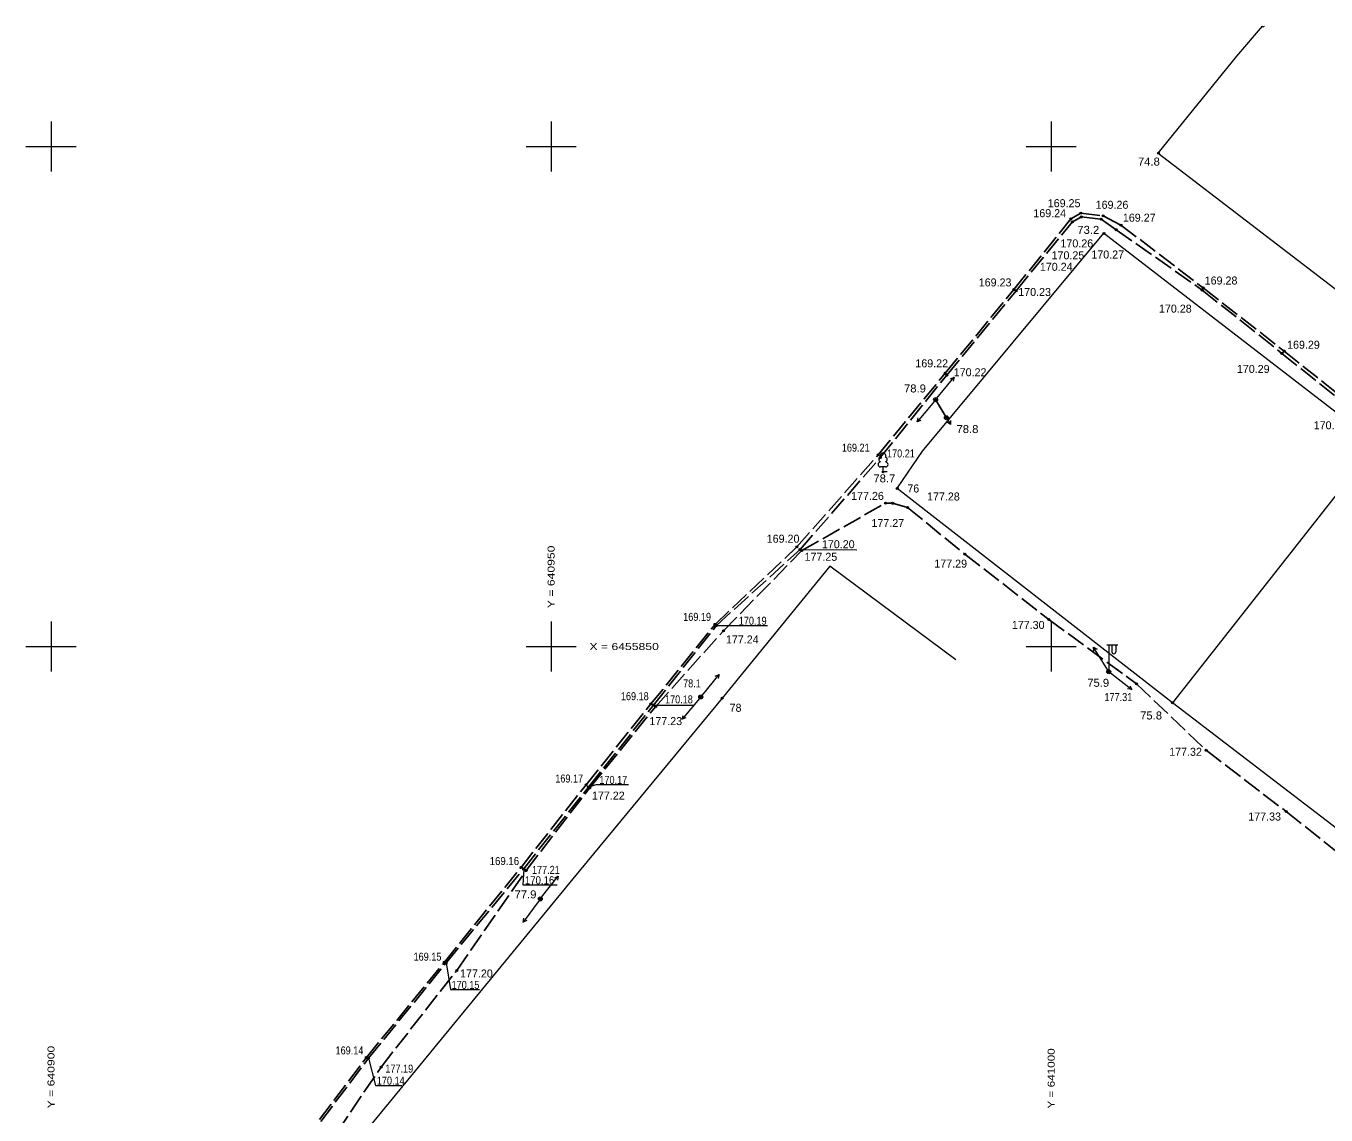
# Model space of a CAD drawing. Extents: x 640848 to 641163, y 6455598 to 6455912.
# Drawn here: x 640897.5 to 641027.5, y 6455803.2 to 6455912 of the extents above; entities that cross this region are included whole.
import ezdxf

# ---------------------------------------------------------------- set-up
doc = ezdxf.new("R2010")
doc.units = 0
doc.header["$LTSCALE"] = 0.32
doc.header["$PDMODE"] = 32
doc.header["$PDSIZE"] = 0.16
doc.linetypes.add('LONG_DASHED', pattern=[7.5, 6, -1.5])
for name, color, linetype, lineweight in [('10', 7, 'Continuous', 13), ('11', 7, 'Continuous', 13), ('12', 7, 'Continuous', 13), ('21', 7, 'Continuous', 13), ('28', 7, 'Continuous', 13), ('49', 7, 'Continuous', 13), ('54', 7, 'Continuous', 13), ('57', 7, 'Continuous', 13), ('61', 7, 'Continuous', 13)]:
    doc.layers.add(name, color=color, linetype=linetype, lineweight=lineweight)
doc.layers.add('62', color=7, linetype='Continuous')

msp = doc.modelspace()

# ---------------------------------------------------------------- hatches: boundary and pattern name
at = {"layer": '54'}
for points in [[(641010.83, 6455899.31, 1), (641010.63, 6455899.31, 1)], [(641002.08, 6455892.76, 1), (641001.88, 6455892.76, 1)], [(641002.22, 6455892.46, 1), (641002.02, 6455892.46, 1)], [(641003.06, 6455893.33, 1), (641002.86, 6455893.33, 1)], [(641003.12, 6455892.94, 1), (641002.92, 6455892.94, 1)], [(641005.1, 6455892.73, 1), (641004.9, 6455892.73, 1)], [(641005.3, 6455893.06, 1), (641005.1, 6455893.06, 1)], [(641005.38, 6455891.29, 1), (641005.18, 6455891.29, 1)], [(641006.6, 6455891.67, 1), (641006.4, 6455891.67, 1)], [(641007.08, 6455892.13, 1), (641006.88, 6455892.13, 1)], [(641015.31, 6455885.85, 1), (641015.11, 6455885.85, 1)], [(640996.38, 6455885.69, 1), (640996.18, 6455885.69, 1)], [(640996.59, 6455885.56, 1), (640996.39, 6455885.56, 1)], [(641015.21, 6455885.63, 1), (641015.01, 6455885.63, 1)], [(641023.18, 6455879.31, 1), (641022.98, 6455879.31, 1)], [(641023.39, 6455879.54, 1), (641023.19, 6455879.54, 1)], [(640989.51, 6455877.33, 1), (640989.31, 6455877.33, 1)], [(640989.67, 6455877.13, 1), (640989.47, 6455877.13, 1)], [(640988.5, 6455874.69, 1), (640988.4, 6455874.69, 1)], [(640989.58, 6455872.87, 1), (640989.48, 6455872.87, 1)], [(640982.8, 6455869.16, 1), (640982.6, 6455869.16, 1)], [(640983.02, 6455868.89, 1), (640982.82, 6455868.89, 1)], [(640983.24, 6455867.45, 1), (640983.14, 6455867.45, 1)], [(640984.72, 6455865.8, 1), (640984.52, 6455865.8, 1)], [(640983.54, 6455864.34, 1), (640983.34, 6455864.34, 1)], [(640984.25, 6455864.32, 1), (640984.05, 6455864.32, 1)], [(640985.73, 6455863.9, 1), (640985.53, 6455863.9, 1)], [(640974.68, 6455859.96, 1), (640974.48, 6455859.96, 1)], [(640974.99, 6455859.69, 1), (640974.79, 6455859.69, 1)], [(640975.18, 6455859.6, 1), (640974.98, 6455859.6, 1)], [(640991.47, 6455859.24, 1), (640991.27, 6455859.24, 1)], [(640966.49, 6455852.22, 1), (640966.29, 6455852.22, 1)], [(640966.63, 6455852.1, 1), (640966.43, 6455852.1, 1)], [(640999.86, 6455852.71, 1), (640999.66, 6455852.71, 1)], [(640967.33, 6455851.57, 1), (640967.13, 6455851.57, 1)], [(641005.86, 6455847.48, 1), (641005.66, 6455847.48, 1)], [(641008.64, 6455846.28, 1), (641008.44, 6455846.28, 1)], [(640960.09, 6455844.26, 1), (640959.89, 6455844.26, 1)], [(640965.06, 6455844.96, 1), (640964.86, 6455844.96, 1)], [(640967.2, 6455844.85, 1), (640967, 6455844.85, 1)], [(641012.24, 6455844.39, 1), (641012.04, 6455844.39, 1)], [(640960.35, 6455844.14, 1), (640960.15, 6455844.14, 1)], [(640960.56, 6455844.02, 1), (640960.36, 6455844.02, 1)], [(641015.59, 6455839.63, 1), (641015.39, 6455839.63, 1)], [(640953.6, 6455836.19, 1), (640953.4, 6455836.19, 1)], [(640953.84, 6455835.96, 1), (640953.64, 6455835.96, 1)], [(640953.98, 6455835.89, 1), (640953.78, 6455835.89, 1)], [(641023.61, 6455833.5, 1), (641023.41, 6455833.5, 1)], [(640947.1, 6455827.93, 1), (640946.9, 6455827.93, 1)], [(640947.36, 6455827.79, 1), (640947.16, 6455827.79, 1)], [(640947.61, 6455827.63, 1), (640947.41, 6455827.63, 1)], [(640949.02, 6455824.78, 1), (640948.82, 6455824.78, 1)], [(640939.43, 6455818.45, 1), (640939.23, 6455818.45, 1)], [(640939.6, 6455818.37, 1), (640939.4, 6455818.37, 1)], [(640940.67, 6455817.63, 1), (640940.47, 6455817.63, 1)], [(640931.63, 6455808.92, 1), (640931.43, 6455808.92, 1)], [(640931.85, 6455808.85, 1), (640931.65, 6455808.85, 1)], [(640933.1, 6455807.97, 1), (640932.9, 6455807.97, 1)]]:
    msp.add_hatch(color=256, dxfattribs=at).paths.add_polyline_path(points)

# ---------------------------------------------------------------- linework, layer by layer
at = {"layer": '10'}
for p, q in [((640982.94, 6455868.48), (640982.94, 6455868.45)), ((640983.44, 6455867.95), (640982.94, 6455867.95)), ((640983.44, 6455868.48), (640983.44, 6455868.45))]:
    msp.add_line(p, q, dxfattribs=at)
msp.add_lwpolyline([(640983.59, 6455867.45), (640983.19, 6455867.45), (640983.19, 6455867.95)], dxfattribs=at)
for centre, radius, start, end in [((640983.19, 6455869.05), 0.292, 332.5799, 207.4201), ((640982.94, 6455868.2), 0.25, 90, 270), ((640982.99, 6455868.7), 0.224, 105.2441, 257.079), ((640983.39, 6455868.7), 0.224, 282.921, 74.7559), ((640983.44, 6455868.2), 0.25, 270, 90)]:
    msp.add_arc(centre, radius, start, end, dxfattribs=at)
at = {"layer": '11'}
for p, q in [((641005.56, 6455850.18), (641006.66, 6455850.18)), ((641005.76, 6455850.18), (641005.76, 6455847.68)), ((641006.06, 6455850.18), (641006.06, 6455849.48)), ((641006.46, 6455850.18), (641006.46, 6455849.48))]:
    msp.add_line(p, q, dxfattribs=at)
msp.add_circle((641005.76, 6455847.48), 0.2, dxfattribs=at)
msp.add_arc((641006.26, 6455849.48), 0.2, 179.9393, 0.0607, dxfattribs=at)
at = {"layer": '12'}
for p, q in [((640988.58, 6455874.84), (640990.29, 6455876.93)), ((640988.32, 6455874.54), (640986.61, 6455872.45)), ((640989.53, 6455872.87), (640988.45, 6455874.69)), ((640988.55, 6455874.52), (640989.95, 6455872.21)), ((641005.66, 6455847.65), (641004.25, 6455849.95)), ((640965.09, 6455845.12), (640966.79, 6455847.21)), ((641005.92, 6455847.36), (641008.06, 6455845.71)), ((640964.83, 6455844.8), (640963.11, 6455842.73)), ((640949.04, 6455824.94), (640950.72, 6455827.05)), ((640948.81, 6455824.62), (640947.2, 6455822.45))]:
    msp.add_line(p, q, dxfattribs=at)
for points in [[(640989.92, 6455876.77), (640990.29, 6455876.93), (640990.19, 6455876.53)], [(640986.98, 6455872.61), (640986.61, 6455872.45), (640986.71, 6455872.85)], [(640989.92, 6455872.61), (640989.95, 6455872.21), (640989.6, 6455872.44)], [(641004.28, 6455849.55), (641004.25, 6455849.95), (641004.59, 6455849.73)], [(640966.42, 6455847.05), (640966.79, 6455847.21), (640966.69, 6455846.81)], [(641007.88, 6455846.07), (641008.06, 6455845.71), (641007.65, 6455845.79)], [(640963.48, 6455842.88), (640963.11, 6455842.73), (640963.21, 6455843.12)], [(640950.36, 6455826.88), (640950.72, 6455827.05), (640950.63, 6455826.65)], [(640947.56, 6455822.63), (640947.2, 6455822.45), (640947.28, 6455822.85)]]:
    msp.add_lwpolyline(points, dxfattribs=at)
for centre in [(640988.45, 6455874.69), (640988.45, 6455874.69), (640988.45, 6455874.69), (640989.53, 6455872.87), (641005.76, 6455847.48), (641005.76, 6455847.48), (640964.96, 6455844.96), (640964.96, 6455844.96), (640948.92, 6455824.78), (640948.92, 6455824.78)]:
    msp.add_circle(centre, 0.2, dxfattribs=at)
at = {"layer": '21', "linetype": 'LONG_DASHED', "lineweight": 25}
for points in [[(640925.4, 6455800.81), (640931.53, 6455808.92), (640939.33, 6455818.45), (640947, 6455827.93), (640953.5, 6455836.19), (640959.99, 6455844.26), (640966.39, 6455852.22), (640974.58, 6455859.96), (640982.7, 6455869.16), (640989.41, 6455877.33), (640996.28, 6455885.69), (641001.98, 6455892.76), (641002.96, 6455893.33), (641005.2, 6455893.06), (641006.98, 6455892.13), (641015.21, 6455885.85), (641023.29, 6455879.54), (641030.74, 6455873.6)], [(640925.53, 6455800.61), (640931.75, 6455808.85), (640939.5, 6455818.37), (640947.26, 6455827.79), (640953.74, 6455835.96), (640960.25, 6455844.14), (640966.53, 6455852.1), (640974.89, 6455859.69), (640982.92, 6455868.89), (640989.57, 6455877.13), (640996.49, 6455885.56), (641002.12, 6455892.46), (641003.02, 6455892.94), (641005, 6455892.73), (641006.5, 6455891.67), (641015.11, 6455885.63), (641023.08, 6455879.31), (641030.55, 6455873.33)], [(640927.26, 6455799.48), (640933, 6455807.97), (640940.57, 6455817.63), (640947.51, 6455827.63), (640953.88, 6455835.89), (640960.46, 6455844.02), (640967.23, 6455851.57), (640975.08, 6455859.6), (640983.44, 6455864.34), (640984.15, 6455864.32), (640985.63, 6455863.9), (640991.37, 6455859.24), (640999.76, 6455852.71), (641008.54, 6455846.28), (641015.49, 6455839.63), (641023.51, 6455833.5), (641032.31, 6455826.5)]]:
    msp.add_lwpolyline(points, dxfattribs=at)
at = {"layer": '28'}
for p, q in [((641010.69, 6455899.33), (641030.46, 6455884.16)), ((641032.51, 6455870.29), (641012.14, 6455844.39))]:
    msp.add_line(p, q, dxfattribs=at)
for points in [[(641010.69, 6455899.33), (641018.58, 6455909.01), (641021.13, 6455912.03)], [(641005.24, 6455891.31), (640987.12, 6455869.52), (640984.61, 6455865.87)], [(641087.59, 6455828.06), (641067.38, 6455843.86), (641050.19, 6455857.28), (641043.79, 6455861.93), (641043.38, 6455861.67), (641032.56, 6455870.25), (641005.24, 6455891.31)], [(641064.5, 6455804.45), (641046.91, 6455817.68), (641029.62, 6455830.97), (641012.14, 6455844.39), (640984.62, 6455865.8)], [(640990.48, 6455848.66), (640977.87, 6455858.03), (640967.1, 6455844.85), (640952.16, 6455826.77), (640929.22, 6455798.84), (640923, 6455791.96)]]:
    msp.add_lwpolyline(points, dxfattribs=at)
msp.add_arc((641021.2, 6455912.11), 0.148, 212.7548, 327.2452, dxfattribs=at)
at = {"layer": '54'}
for centre, radius in [((641010.73, 6455899.31), 0.1), ((641001.98, 6455892.76), 0.1), ((641002.12, 6455892.46), 0.1), ((641002.96, 6455893.33), 0.1), ((641003.02, 6455892.94), 0.1), ((641005, 6455892.73), 0.1), ((641005.2, 6455893.06), 0.1), ((641005.28, 6455891.29), 0.1), ((641006.5, 6455891.67), 0.1), ((641006.98, 6455892.13), 0.1), ((641015.21, 6455885.85), 0.1), ((640996.28, 6455885.69), 0.1), ((640996.49, 6455885.56), 0.1), ((641015.11, 6455885.63), 0.1), ((641023.08, 6455879.31), 0.1), ((641023.29, 6455879.54), 0.1), ((640989.41, 6455877.33), 0.1), ((640989.57, 6455877.13), 0.1), ((640988.45, 6455874.69), 0.05), ((640989.53, 6455872.87), 0.05), ((640982.7, 6455869.16), 0.1), ((640982.92, 6455868.89), 0.1), ((640983.19, 6455867.45), 0.05), ((640984.62, 6455865.8), 0.1), ((640983.44, 6455864.34), 0.1), ((640984.15, 6455864.32), 0.1), ((640985.63, 6455863.9), 0.1), ((640974.58, 6455859.96), 0.1), ((640974.89, 6455859.69), 0.1), ((640975.08, 6455859.6), 0.1), ((640991.37, 6455859.24), 0.1), ((640966.39, 6455852.22), 0.1), ((640966.53, 6455852.1), 0.1), ((640999.76, 6455852.71), 0.1), ((640967.23, 6455851.57), 0.1), ((641005.76, 6455847.48), 0.1), ((641008.54, 6455846.28), 0.1), ((640959.99, 6455844.26), 0.1), ((640964.96, 6455844.96), 0.1), ((640967.1, 6455844.85), 0.1), ((641012.14, 6455844.39), 0.1), ((640960.25, 6455844.14), 0.1), ((640960.46, 6455844.02), 0.1), ((641015.49, 6455839.63), 0.1), ((640953.5, 6455836.19), 0.1), ((640953.74, 6455835.96), 0.1), ((640953.88, 6455835.89), 0.1), ((641023.51, 6455833.5), 0.1), ((640947, 6455827.93), 0.1), ((640947.26, 6455827.79), 0.1), ((640947.51, 6455827.63), 0.1), ((640948.92, 6455824.78), 0.1), ((640939.33, 6455818.45), 0.1), ((640939.5, 6455818.37), 0.1), ((640940.57, 6455817.63), 0.1), ((640931.53, 6455808.92), 0.1), ((640931.75, 6455808.85), 0.1), ((640933, 6455807.97), 0.1)]:
    msp.add_circle(centre, radius, dxfattribs=at)
for p in [(641010.73, 6455899.31), (641001.98, 6455892.76), (641002.12, 6455892.46), (641002.96, 6455893.33), (641003.02, 6455892.94), (641005, 6455892.73), (641005.2, 6455893.06), (641005.28, 6455891.29), (641006.5, 6455891.67), (641006.98, 6455892.13), (641015.21, 6455885.85), (640996.28, 6455885.69), (640996.49, 6455885.56), (641015.11, 6455885.63), (641023.29, 6455879.54), (641023.08, 6455879.31), (640989.41, 6455877.33), (640989.57, 6455877.13), (640988.45, 6455874.69), (640989.53, 6455872.87), (640982.7, 6455869.16), (640982.92, 6455868.89), (640983.19, 6455867.45), (640984.62, 6455865.8), (640983.44, 6455864.34), (640984.15, 6455864.32), (640985.63, 6455863.9), (640974.58, 6455859.96), (640974.89, 6455859.69), (640975.08, 6455859.6), (640991.37, 6455859.24), (640966.39, 6455852.22), (640966.53, 6455852.1), (640999.76, 6455852.71), (640967.23, 6455851.57), (641005.76, 6455847.48), (641008.54, 6455846.28), (640959.99, 6455844.26), (640964.96, 6455844.96), (640967.1, 6455844.85), (641012.14, 6455844.39), (640960.25, 6455844.14), (640960.46, 6455844.02), (641015.49, 6455839.63), (640953.5, 6455836.19), (640953.74, 6455835.96), (640953.88, 6455835.89), (641023.51, 6455833.5), (640947, 6455827.93), (640947.26, 6455827.79), (640947.51, 6455827.63), (640948.92, 6455824.78), (640939.33, 6455818.45), (640939.5, 6455818.37), (640940.57, 6455817.63), (640931.53, 6455808.92), (640931.75, 6455808.85), (640933, 6455807.97)]:
    msp.add_point(p, dxfattribs=at)
at = {"layer": '57'}
for p, q in [((640974.89, 6455859.69), (640980.58, 6455859.68)), ((640966.53, 6455852.1), (640971.65, 6455852.09)), ((640960.25, 6455844.14), (640964.22, 6455844.14))]:
    msp.add_line(p, q, dxfattribs=at)
for points in [[(640953.74, 6455835.96), (640954.51, 6455836.22), (640957.74, 6455836.22)], [(640947.26, 6455827.79), (640947.17, 6455826.19), (640950.62, 6455826.19)], [(640939.5, 6455818.37), (640939.93, 6455815.73), (640942.83, 6455815.71)], [(640931.75, 6455808.85), (640932.46, 6455806.12), (640935.09, 6455806.12)]]:
    msp.add_lwpolyline(points, dxfattribs=at)
at = {"layer": '61'}
for p, q in [((640900, 6455902.5), (640900, 6455897.5)), ((640950, 6455902.5), (640950, 6455897.5)), ((641000, 6455902.5), (641000, 6455897.5)), ((640897.5, 6455900), (640902.5, 6455900)), ((640947.5, 6455900), (640952.5, 6455900)), ((640997.5, 6455900), (641002.5, 6455900)), ((640900, 6455852.5), (640900, 6455847.5)), ((640950, 6455852.5), (640950, 6455847.5)), ((641000, 6455852.5), (641000, 6455847.5)), ((640897.5, 6455850), (640902.5, 6455850)), ((640947.5, 6455850), (640952.5, 6455850)), ((640997.5, 6455850), (641002.5, 6455850))]:
    msp.add_line(p, q, dxfattribs=at)

# ---------------------------------------------------------------- texts
at = {"layer": '49'}
for s, p in [('169.24', (640998.22, 6455892.92)), ('169.25', (640999.66, 6455893.92)), ('169.26', (641004.45, 6455893.76)), ('169.27', (641007.17, 6455892.47)), ('170.26', (641000.93, 6455889.9)), ('170.25', (641000.04, 6455888.71)), ('170.27', (641004.02, 6455888.79)), ('170.24', (640998.87, 6455887.56)), ('169.23', (640992.76, 6455886)), ('169.28', (641015.35, 6455886.19)), ('170.23', (640996.71, 6455885.04)), ('170.28', (641010.78, 6455883.38)), ('169.29', (641023.59, 6455879.77)), ('169.22', (640986.42, 6455877.91)), ('170.29', (641018.57, 6455877.35)), ('170.22', (640990.26, 6455877.02)), ('170.30', (641026.25, 6455871.72)), ('177.26', (640980, 6455864.66)), ('177.28', (640987.59, 6455864.6)), ('177.27', (640982.03, 6455861.95)), ('169.20', (640971.56, 6455860.38)), ('170.20', (640977.08, 6455859.83)), ('177.25', (640975.34, 6455858.57)), ('177.29', (640988.32, 6455857.89)), ('177.30', (640996.07, 6455851.76)), ('177.24', (640967.48, 6455850.31)), ('177.23', (640959.83, 6455842.15)), ('177.32', (641011.8, 6455839.08)), ('177.22', (640954.09, 6455834.7)), ('177.33', (641019.71, 6455832.61)), ('177.20', (640940.9, 6455816.92))]:
    msp.add_text(s, height=0.8, dxfattribs=at).set_placement(p)
for s, width, p in [('169.21', 0.85, (640979.07, 6455869.48)), ('170.21', 0.85, (640983.59, 6455868.9)), ('169.19', 0.85, (640963.21, 6455852.57)), ('170.19', 0.85, (640968.77, 6455852.18)), ('169.18', 0.85, (640956.98, 6455844.64)), ('170.18', 0.85, (640961.39, 6455844.32)), ('177.31', 0.85, (641005.33, 6455844.55)), ('169.17', 0.85, (640950.42, 6455836.41)), ('170.17', 0.85, (640954.83, 6455836.27)), ('169.16', 0.9, (640943.86, 6455828.16)), ('177.21', 0.85, (640948.09, 6455827.28)), ('170.16', 0.9, (640947.38, 6455826.24)), ('169.15', 0.85, (640936.25, 6455818.6)), ('170.15', 0.85, (640940.05, 6455815.78)), ('169.14', 0.85, (640928.45, 6455809.23)), ('177.19', 0.85, (640933.43, 6455807.41)), ('170.14', 0.85, (640932.58, 6455806.21))]:
    msp.add_text(s, height=0.8, dxfattribs=dict(at, width=width)).set_placement(p)
at = {"layer": '57'}
for s, width, p in [(' Y = 640950', 1.3, (640950.35, 6455853.5)), (' Y = 640900', 1.3, (640900.35, 6455803.5)), (' Y = 641000', 1.25, (641000.35, 6455803.5))]:
    msp.add_text(s, height=0.7, rotation=90, dxfattribs=dict(at, width=width)).set_placement(p)
at = {"layer": '57', "width": 1.3}
msp.add_text(' X = 6455850', height=0.7, dxfattribs=at).set_placement((640953.5, 6455849.65))
at = {"layer": '62'}
for s, width, p in [('74.8', 1.05, (641008.68, 6455898.08)), ('73.2', 1.05, (641002.62, 6455891.25)), ('78.9', 1.05, (640985.29, 6455875.4)), ('78.8', 1.05, (640990.54, 6455871.34)), ('78.7', 1.05, (640982.23, 6455866.41)), ('78.1', 0.85, (640963.2, 6455845.92)), ('75.9', 1.05, (641003.61, 6455845.98)), ('75.8', 1.05, (641008.9, 6455842.71)), ('77.9', 1.05, (640946.35, 6455824.83))]:
    msp.add_text(s, height=0.8, dxfattribs=dict(at, width=width)).set_placement(p)
for s, p in [('76', (640985.62, 6455865.4)), ('78', (640967.85, 6455843.48))]:
    msp.add_text(s, height=0.8, dxfattribs=at).set_placement(p)

doc.saveas('drawing.dxf')
